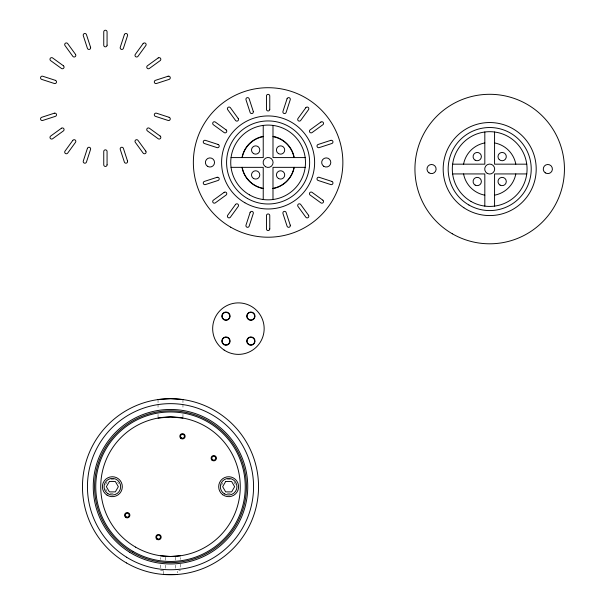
<?xml version="1.0" encoding="UTF-8"?>
<svg xmlns="http://www.w3.org/2000/svg" width="605" height="605" viewBox="0 0 605 605"><rect width="100%" height="100%" fill="white"/><g stroke="black" fill="none" stroke-linecap="round" stroke-linejoin="round"><path stroke-width="0.45" stroke-dasharray="3.02 2.27" d="M105.716 484.408L107.047 482.102M221.551 485.172L222.882 482.873M111.033 479.803L113.687 479.803M227.314 479.803L230.853 479.803M110.148 493.612L114.572 493.612M227.314 493.612L230.853 493.612M160.537 570.53L164.689 570.53M178.808 570.53L180.464 570.53M233.953 482.102L235.285 484.408M117.672 482.102L118.565 483.637M105.716 489.006L107.047 491.313M182.96 399.565L182.96 403.263M182.96 404.193L182.96 408.821M182.96 414.38L182.96 417.155M180.464 557.606L180.464 559.451M180.464 564.064L180.464 567.762M177.56 571.317L177.56 572.875M175.48 557.167L175.48 560.729M175.48 565.183L175.48 568.745M165.52 557.167L165.52 560.729M165.52 565.183L165.52 568.745M163.441 571.317L163.441 574.44M160.537 557.606L160.537 559.451M160.537 564.987L160.537 567.762M158.041 399.565L158.041 403.263M158.041 404.193L158.041 408.821M158.041 414.38L158.041 417.155"/><path stroke-width="0.91" d="M241.992 157.587L242.045 157.277A26.582 26.582 0 0 1 262.925 136.397L263.228 136.344M463.574 164.174L463.627 163.864A26.582 26.582 0 0 1 484.507 142.984L484.817 142.931M294.015 167.343L293.69 168.886A26.31 26.31 0 0 1 274.534 188.042L272.991 188.367M294.227 167.343L293.894 168.901A26.582 26.582 0 0 1 274.549 188.253L272.991 188.578M515.808 173.93L515.475 175.488A26.582 26.582 0 0 1 496.13 194.84L494.572 195.165M158.041 418.078L170.504 416.936L182.96 418.078M158.041 399.565L170.504 398.665L182.96 399.565M180.464 555.753L170.504 556.479L160.537 555.753M177.56 574.44L163.441 574.44M231.057 157.587L263.228 157.587L263.228 125.409M305.17 157.587L272.991 157.587L272.991 125.409M452.638 164.174L484.817 164.174L484.817 131.996M526.751 164.174L494.572 164.174L494.572 131.996M231.057 167.343L263.228 167.343L263.228 199.521M305.17 167.343L272.991 167.343L272.991 199.521M452.638 173.93L484.817 173.93L484.817 206.108M526.751 173.93L494.572 173.93L494.572 206.108M494.572 142.931L494.875 142.984A26.582 26.582 0 0 1 515.762 163.864L515.808 164.174M272.991 136.344L273.294 136.397A26.582 26.582 0 0 1 294.181 157.277L294.227 157.587M484.817 195.158L483.251 194.833A26.582 26.582 0 0 1 463.906 175.488L463.581 173.93M263.228 188.359L261.685 188.042A26.31 26.31 0 0 1 242.529 168.886L242.212 167.343M263.228 188.571L261.67 188.253A26.582 26.582 0 0 1 242.325 168.908L242 167.343M273.294 136.707A26.31 26.31 0 0 1 293.97 157.376M242.257 157.376A26.31 26.31 0 0 1 262.925 136.707M87.4 148.391L83.293 161.028A1.664 1.664 0 0 0 84.36 163.123A1.664 1.664 0 0 0 86.454 162.057L90.561 149.412A1.664 1.664 0 0 0 89.495 147.325A1.664 1.664 0 0 0 87.4 148.391M124.365 34.636L120.259 47.273A1.664 1.664 0 0 0 121.325 49.368A1.664 1.664 0 0 0 123.412 48.302L127.519 35.665A1.664 1.664 0 0 0 126.453 33.57A1.664 1.664 0 0 0 124.365 34.636M250.107 212.506L246.001 225.143A1.664 1.664 0 0 0 247.067 227.238A1.664 1.664 0 0 0 249.154 226.172L253.261 213.535A1.664 1.664 0 0 0 252.194 211.44A1.664 1.664 0 0 0 250.107 212.506M287.065 98.759L282.959 111.396A1.664 1.664 0 0 0 284.025 113.49A1.664 1.664 0 0 0 286.12 112.424L290.226 99.78A1.664 1.664 0 0 0 289.16 97.692A1.664 1.664 0 0 0 287.065 98.759M109.369 481.527L106.382 486.707L109.369 491.888L115.351 491.888L118.338 486.707L115.351 481.527L109.369 481.527M225.65 481.527L222.663 486.707L225.65 491.888L231.632 491.888L234.619 486.707L231.632 481.527L225.65 481.527M72.819 140.375L65.007 151.129A1.664 1.664 0 0 0 65.378 153.443A1.664 1.664 0 0 0 67.7 153.08L75.512 142.326A1.664 1.664 0 0 0 75.141 140.005A1.664 1.664 0 0 0 72.819 140.375M143.12 43.613L135.308 54.367A1.664 1.664 0 0 0 135.679 56.681A1.664 1.664 0 0 0 138 56.318L145.813 45.564A1.664 1.664 0 0 0 145.442 43.242A1.664 1.664 0 0 0 143.12 43.613M235.519 204.49L227.707 215.244A1.664 1.664 0 0 0 228.077 217.566A1.664 1.664 0 0 0 230.399 217.195L238.211 206.449A1.664 1.664 0 0 0 237.841 204.127A1.664 1.664 0 0 0 235.519 204.49M305.82 107.728L298.008 118.482A1.664 1.664 0 0 0 298.378 120.803A1.664 1.664 0 0 0 300.7 120.433L308.512 109.686A1.664 1.664 0 0 0 308.142 107.365A1.664 1.664 0 0 0 305.82 107.728M61.43 128.245L50.676 136.057A1.664 1.664 0 0 0 50.306 138.379A1.664 1.664 0 0 0 52.627 138.749L63.381 130.937A1.664 1.664 0 0 0 63.744 128.615A1.664 1.664 0 0 0 61.43 128.245M158.192 57.944L147.439 65.756A1.664 1.664 0 0 0 147.068 68.078A1.664 1.664 0 0 0 149.39 68.448L160.143 60.636A1.664 1.664 0 0 0 160.506 58.314A1.664 1.664 0 0 0 158.192 57.944M224.13 192.367L213.376 200.179A1.664 1.664 0 0 0 213.013 202.493A1.664 1.664 0 0 0 215.327 202.864L226.081 195.052A1.664 1.664 0 0 0 226.451 192.73A1.664 1.664 0 0 0 224.13 192.367M320.892 122.066L310.138 129.871A1.664 1.664 0 0 0 309.775 132.192A1.664 1.664 0 0 0 312.089 132.563L322.843 124.751A1.664 1.664 0 0 0 323.214 122.429A1.664 1.664 0 0 0 320.892 122.066M54.337 113.195L41.7 117.302A1.664 1.664 0 0 0 40.633 119.389A1.664 1.664 0 0 0 42.728 120.456L55.365 116.349A1.664 1.664 0 0 0 56.431 114.262A1.664 1.664 0 0 0 54.337 113.195M168.092 76.23L155.455 80.336A1.664 1.664 0 0 0 154.388 82.431A1.664 1.664 0 0 0 156.476 83.498L169.12 79.391A1.664 1.664 0 0 0 170.186 77.296A1.664 1.664 0 0 0 168.092 76.23M217.044 177.31L204.399 181.417A1.664 1.664 0 0 0 203.333 183.512A1.664 1.664 0 0 0 205.428 184.578L218.065 180.471A1.664 1.664 0 0 0 219.131 178.377A1.664 1.664 0 0 0 217.044 177.31M330.791 140.352L318.154 144.459A1.664 1.664 0 0 0 317.088 146.554A1.664 1.664 0 0 0 319.183 147.62L331.82 143.514A1.664 1.664 0 0 0 332.886 141.419A1.664 1.664 0 0 0 330.791 140.352M55.365 80.336L42.728 76.23A1.664 1.664 0 0 0 40.633 77.296A1.664 1.664 0 0 0 41.7 79.391L54.337 83.498A1.664 1.664 0 0 0 56.431 82.431A1.664 1.664 0 0 0 55.365 80.336M169.12 117.302L156.476 113.195A1.664 1.664 0 0 0 154.388 114.262A1.664 1.664 0 0 0 155.455 116.349L168.092 120.456A1.664 1.664 0 0 0 170.186 119.389A1.664 1.664 0 0 0 169.12 117.302M218.065 144.459L205.428 140.352A1.664 1.664 0 0 0 203.333 141.419A1.664 1.664 0 0 0 204.399 143.514L217.044 147.62A1.664 1.664 0 0 0 219.131 146.554A1.664 1.664 0 0 0 218.065 144.459M331.82 181.417L319.183 177.31A1.664 1.664 0 0 0 317.088 178.377A1.664 1.664 0 0 0 318.154 180.471L330.791 184.578A1.664 1.664 0 0 0 332.886 183.512A1.664 1.664 0 0 0 331.82 181.417M226.081 129.871L215.327 122.066A1.664 1.664 0 0 0 213.013 122.429A1.664 1.664 0 0 0 213.376 124.751L224.13 132.563A1.664 1.664 0 0 0 226.451 132.192A1.664 1.664 0 0 0 226.081 129.871M322.843 200.179L312.089 192.367A1.664 1.664 0 0 0 309.775 192.73A1.664 1.664 0 0 0 310.138 195.052L320.892 202.864A1.664 1.664 0 0 0 323.214 202.493A1.664 1.664 0 0 0 322.843 200.179M63.381 65.756L52.627 57.944A1.664 1.664 0 0 0 50.306 58.314A1.664 1.664 0 0 0 50.676 60.636L61.43 68.448A1.664 1.664 0 0 0 63.744 68.078A1.664 1.664 0 0 0 63.381 65.756M160.143 136.057L149.39 128.245A1.664 1.664 0 0 0 147.068 128.615A1.664 1.664 0 0 0 147.439 130.937L158.192 138.749A1.664 1.664 0 0 0 160.506 138.379A1.664 1.664 0 0 0 160.143 136.057M238.211 118.482L230.399 107.728A1.664 1.664 0 0 0 228.077 107.365A1.664 1.664 0 0 0 227.707 109.686L235.519 120.433A1.664 1.664 0 0 0 237.841 120.803A1.664 1.664 0 0 0 238.211 118.482M308.512 215.244L300.7 204.49A1.664 1.664 0 0 0 298.378 204.127A1.664 1.664 0 0 0 298.008 206.449L305.82 217.195A1.664 1.664 0 0 0 308.142 217.566A1.664 1.664 0 0 0 308.512 215.244M75.512 54.367L67.7 43.613A1.664 1.664 0 0 0 65.378 43.242A1.664 1.664 0 0 0 65.007 45.564L72.819 56.318A1.664 1.664 0 0 0 75.141 56.681A1.664 1.664 0 0 0 75.512 54.367M145.813 151.129L138 140.375A1.664 1.664 0 0 0 135.679 140.005A1.664 1.664 0 0 0 135.308 142.326L143.12 153.08A1.664 1.664 0 0 0 145.442 153.443A1.664 1.664 0 0 0 145.813 151.129M253.261 111.396L249.154 98.759A1.664 1.664 0 0 0 247.067 97.692A1.664 1.664 0 0 0 246.001 99.78L250.107 112.424A1.664 1.664 0 0 0 252.194 113.49A1.664 1.664 0 0 0 253.261 111.396M290.226 225.143L286.12 212.506A1.664 1.664 0 0 0 284.025 211.44A1.664 1.664 0 0 0 282.959 213.535L287.065 226.172A1.664 1.664 0 0 0 289.16 227.238A1.664 1.664 0 0 0 290.226 225.143M90.561 47.273L86.454 34.636A1.664 1.664 0 0 0 84.36 33.57A1.664 1.664 0 0 0 83.293 35.665L87.4 48.302A1.664 1.664 0 0 0 89.495 49.368A1.664 1.664 0 0 0 90.561 47.273M127.519 161.028L123.412 148.391A1.664 1.664 0 0 0 121.325 147.325A1.664 1.664 0 0 0 120.259 149.412L124.365 162.057A1.664 1.664 0 0 0 126.453 163.123A1.664 1.664 0 0 0 127.519 161.028M269.769 109.308L269.769 96.013A1.664 1.664 0 0 0 268.113 94.357A1.664 1.664 0 0 0 266.45 96.013L266.45 109.308A1.664 1.664 0 0 0 268.113 110.965A1.664 1.664 0 0 0 269.769 109.308M269.769 228.909L269.769 215.622A1.664 1.664 0 0 0 268.113 213.958A1.664 1.664 0 0 0 266.45 215.622L266.45 228.909A1.664 1.664 0 0 0 268.113 230.573A1.664 1.664 0 0 0 269.769 228.909M107.07 45.186L107.07 31.899A1.664 1.664 0 0 0 105.406 30.235A1.664 1.664 0 0 0 103.75 31.899L103.75 45.186A1.664 1.664 0 0 0 105.406 46.85A1.664 1.664 0 0 0 107.07 45.186M107.07 164.794L107.07 151.507A1.664 1.664 0 0 0 105.406 149.843A1.664 1.664 0 0 0 103.75 151.507L103.75 164.794A1.664 1.664 0 0 0 105.406 166.451A1.664 1.664 0 0 0 107.07 164.794M207.417 166.254A4.568 4.568 0 0 0 214.525 162.775A4.568 4.568 0 0 0 207.961 158.359A4.568 4.568 0 0 0 207.417 166.254M230.732 227.2A74.755 74.755 0 0 0 342.861 162.465A74.755 74.755 0 0 0 230.732 97.723A74.755 74.755 0 0 0 230.732 227.2M278.489 153.602A4.152 4.152 0 0 0 284.721 150.002A4.152 4.152 0 0 0 278.489 146.41A4.152 4.152 0 0 0 278.489 153.602M249.419 194.833A37.374 37.374 0 0 0 305.487 162.465A37.374 37.374 0 0 0 249.419 130.098A37.374 37.374 0 0 0 249.419 194.833M247.347 198.432A41.526 41.526 0 0 0 309.639 162.465A41.526 41.526 0 0 0 247.347 126.498A41.526 41.526 0 0 0 247.347 198.432M323.705 166.254A4.568 4.568 0 0 0 330.806 162.775A4.568 4.568 0 0 0 324.242 158.359A4.568 4.568 0 0 0 323.705 166.254M244.851 202.743A46.509 46.509 0 0 0 314.623 162.465A46.509 46.509 0 0 0 244.851 122.18A46.509 46.509 0 0 0 244.851 202.743M265.618 166.776A4.984 4.984 0 0 0 273.097 162.465A4.984 4.984 0 0 0 265.618 158.147A4.984 4.984 0 0 0 265.618 166.776M253.578 178.52A4.152 4.152 0 0 0 259.802 174.921A4.152 4.152 0 0 0 253.578 171.328A4.152 4.152 0 0 0 253.578 178.52M253.578 153.602A4.152 4.152 0 0 0 259.802 150.002A4.152 4.152 0 0 0 253.578 146.41A4.152 4.152 0 0 0 253.578 153.602M278.489 178.52A4.152 4.152 0 0 0 284.721 174.921A4.152 4.152 0 0 0 278.489 171.328A4.152 4.152 0 0 0 278.489 178.52M135.618 547.132A69.772 69.772 0 0 0 240.268 486.707A69.772 69.772 0 0 0 135.618 426.283A69.772 69.772 0 0 0 135.618 547.132M126.483 562.952A88.043 88.043 0 0 0 258.539 486.707A88.043 88.043 0 0 0 126.483 410.462A88.043 88.043 0 0 0 126.483 562.952M132.54 552.456A75.912 75.912 0 0 0 246.416 486.707A75.912 75.912 0 0 0 132.54 420.967A75.912 75.912 0 0 0 132.54 552.456M107.947 493.74A8.304 8.304 0 0 0 120.66 487.017A8.304 8.304 0 0 0 108.477 479.364A8.304 8.304 0 0 0 107.947 493.74M133.123 551.442A74.755 74.755 0 0 0 245.252 486.707A74.755 74.755 0 0 0 133.123 421.972A74.755 74.755 0 0 0 133.123 551.442M126.642 557.243A83.059 83.059 0 0 0 253.518 489.422A83.059 83.059 0 0 0 131.346 413.457A83.059 83.059 0 0 0 126.642 557.243M129.712 552.305A77.243 77.243 0 0 0 247.702 489.233A77.243 77.243 0 0 0 134.091 418.584A77.243 77.243 0 0 0 129.712 552.305M181.205 437.755A1.944 1.944 0 0 0 184.389 436.659A1.944 1.944 0 0 0 181.848 434.45A1.944 1.944 0 0 0 181.205 437.755M222.784 494.769A9.967 9.967 0 0 0 238.552 487.751A9.967 9.967 0 0 0 224.591 477.602A9.967 9.967 0 0 0 222.784 494.769M107.062 495.147A9.967 9.967 0 0 0 122.316 487.078A9.967 9.967 0 0 0 107.698 477.897A9.967 9.967 0 0 0 107.062 495.147M180.736 438.292A2.654 2.654 0 0 0 185.092 436.795A2.654 2.654 0 0 0 181.621 433.777A2.654 2.654 0 0 0 180.736 438.292M125.477 517.222A2.654 2.654 0 0 0 129.833 515.717A2.654 2.654 0 0 0 126.354 512.7A2.654 2.654 0 0 0 125.477 517.222M157.239 538.594A1.944 1.944 0 0 0 160.423 537.497A1.944 1.944 0 0 0 157.882 535.289A1.944 1.944 0 0 0 157.239 538.594M156.771 539.131A2.654 2.654 0 0 0 161.127 537.633A2.654 2.654 0 0 0 157.655 534.616A2.654 2.654 0 0 0 156.771 539.131M125.946 516.678A1.944 1.944 0 0 0 129.13 515.581A1.944 1.944 0 0 0 126.589 513.373A1.944 1.944 0 0 0 125.946 516.678M212.037 460.208A2.654 2.654 0 0 0 216.386 458.711A2.654 2.654 0 0 0 212.915 455.694A2.654 2.654 0 0 0 212.037 460.208M212.506 459.671A1.944 1.944 0 0 0 215.69 458.575A1.944 1.944 0 0 0 213.149 456.367A1.944 1.944 0 0 0 212.506 459.671M224.485 493.899A8.304 8.304 0 0 0 236.948 486.707A8.304 8.304 0 0 0 224.485 479.515A8.304 8.304 0 0 0 224.485 493.899M475.159 160.189A4.152 4.152 0 0 0 481.383 156.589A4.152 4.152 0 0 0 475.159 152.997A4.152 4.152 0 0 0 475.159 160.189M499.216 159.531A4.152 4.152 0 0 0 506.166 157.663A4.152 4.152 0 0 0 501.076 152.581A4.152 4.152 0 0 0 499.216 159.531M471 201.42A37.374 37.374 0 0 0 527.068 169.052A37.374 37.374 0 0 0 471 136.685A37.374 37.374 0 0 0 471 201.42M487.199 173.363A4.984 4.984 0 0 0 494.678 169.052A4.984 4.984 0 0 0 487.199 164.734A4.984 4.984 0 0 0 487.199 173.363M463.853 207.727A46.509 46.509 0 0 0 536.106 172.092A46.509 46.509 0 0 0 469.117 127.337A46.509 46.509 0 0 0 463.853 207.727M468.928 205.012A41.526 41.526 0 0 0 531.22 169.052A41.526 41.526 0 0 0 468.928 133.085A41.526 41.526 0 0 0 468.928 205.012M475.159 185.107A4.152 4.152 0 0 0 481.383 181.508A4.152 4.152 0 0 0 475.159 177.915A4.152 4.152 0 0 0 475.159 185.107M500.078 185.107A4.152 4.152 0 0 0 506.302 181.508A4.152 4.152 0 0 0 500.078 177.915A4.152 4.152 0 0 0 500.078 185.107M452.313 233.787A74.755 74.755 0 0 0 564.442 169.052A74.755 74.755 0 0 0 452.313 104.31A74.755 74.755 0 0 0 452.313 233.787M429.005 172.841A4.568 4.568 0 0 0 436.107 169.362A4.568 4.568 0 0 0 429.542 164.946A4.568 4.568 0 0 0 429.005 172.841M545.286 172.841A4.568 4.568 0 0 0 552.388 169.362A4.568 4.568 0 0 0 545.823 164.946A4.568 4.568 0 0 0 545.286 172.841M224.107 350.038A25.75 25.75 0 0 0 264.105 330.307A25.75 25.75 0 0 0 227.026 305.533A25.75 25.75 0 0 0 224.107 350.038M248.489 344.487A4.152 4.152 0 0 0 255.007 341.447A4.152 4.152 0 0 0 249.116 337.318A4.152 4.152 0 0 0 248.489 344.487M248.685 344.215A3.819 3.819 0 0 0 254.682 341.417A3.819 3.819 0 0 0 249.26 337.62A3.819 3.819 0 0 0 248.685 344.215M223.88 344.684A4.152 4.152 0 0 0 230.112 341.084A4.152 4.152 0 0 0 223.88 337.492A4.152 4.152 0 0 0 223.88 344.684M248.489 319.569A4.152 4.152 0 0 0 255.007 316.528A4.152 4.152 0 0 0 249.116 312.407A4.152 4.152 0 0 0 248.489 319.569M223.578 319.569A4.152 4.152 0 0 0 230.097 316.528A4.152 4.152 0 0 0 224.198 312.407A4.152 4.152 0 0 0 223.578 319.569M248.685 319.296A3.819 3.819 0 0 0 254.682 316.498A3.819 3.819 0 0 0 249.26 312.702A3.819 3.819 0 0 0 248.685 319.296M223.767 319.296A3.819 3.819 0 0 0 229.764 316.498A3.819 3.819 0 0 0 224.342 312.702A3.819 3.819 0 0 0 223.767 319.296M224.047 344.396A3.819 3.819 0 0 0 229.779 341.084A3.819 3.819 0 0 0 224.047 337.779A3.819 3.819 0 0 0 224.047 344.396"/></g></svg>
